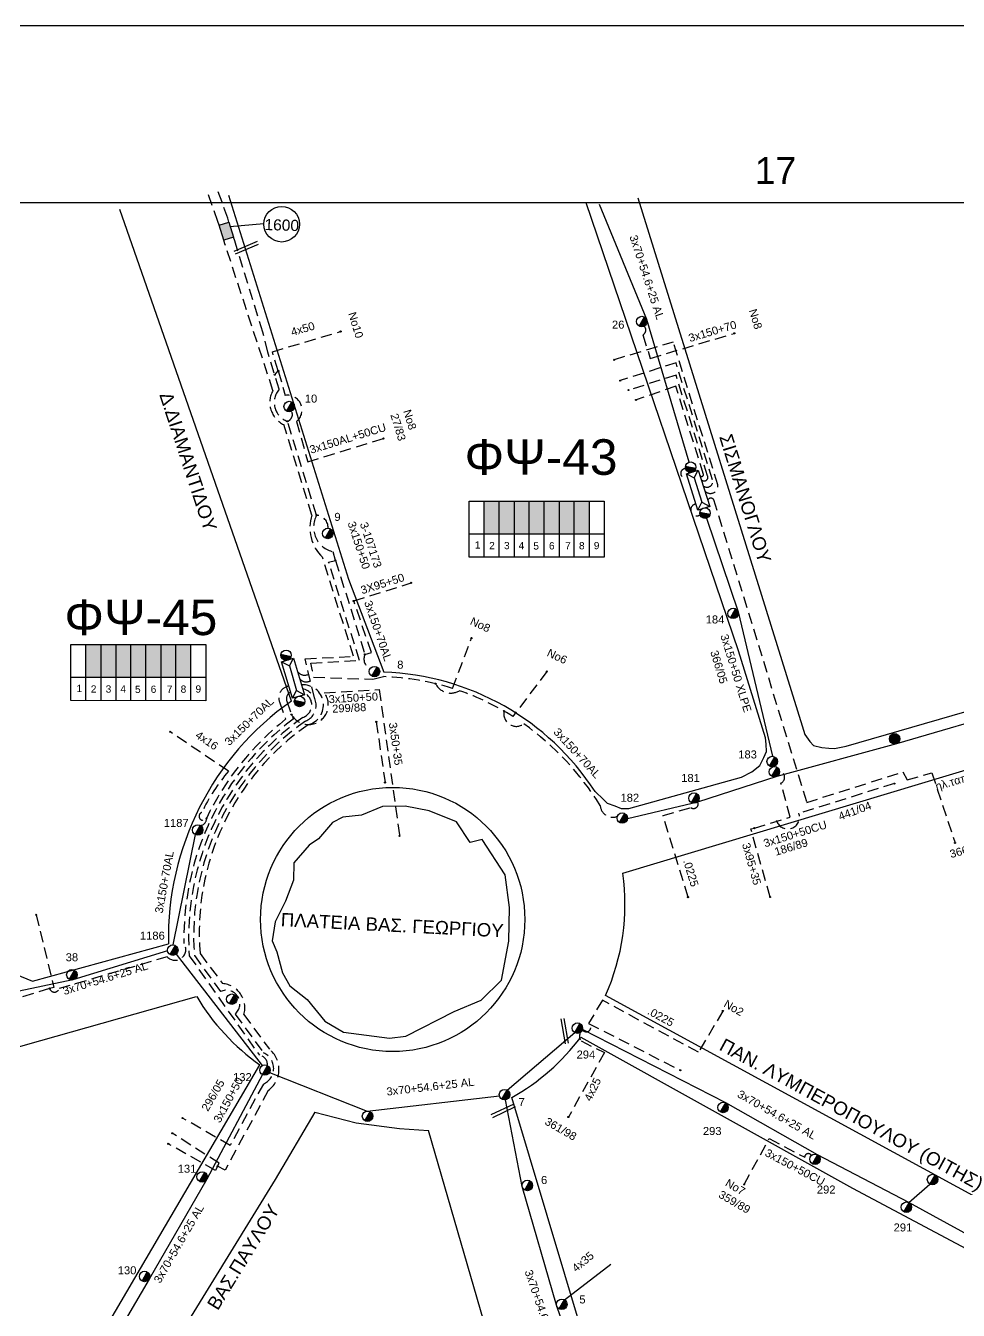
# Model space of a CAD drawing. Header units: millimetres. Extents: x 1421 to 11257, y 848 to 1896.
# Drawn here: x 10307.8 to 10517.5, y 1606.5 to 1895.5 of the extents above; entities that cross this region are included whole.
import ezdxf
from ezdxf.enums import TextEntityAlignment as Align

# ---------------------------------------------------------------- set-up
doc = ezdxf.new("R2010")
doc.units = ezdxf.units.MM
doc.linetypes.add('DASHED', pattern=[19.05, 12.7, -6.35])
for name, color, linetype, lineweight in [('.0225', 7, 'DASHED', 30), ('3x150+50', 7, 'Continuous', 30), ('3x150+50 XLPE', 7, 'SYN_LINE', 30), ('3x150+70', 7, 'Continuous', 30), ('3x150+70AL', 7, 'DASHED', 30), ('3x70+54.6+25 AL', 7, 'SYN_LINE', 30), ('3X95+50', 7, 'Continuous', 30), ('4x25', 7, 'Continuous', 30), ('4x50', 7, 'Continuous', 30), ('Άγνωστα', 7, 'Continuous', 30), ('Καλωδια Χ.Τ 3x95+35', 7, 'DASHED', 30), ('Καλωδια Χ.Τ. 3x50+35', 7, 'Continuous', 30), ('Καλώδια ΧΤ   3x150+50CU', 7, 'DASHED', 30), ('Καλώδια ΧΤ   3x150AL+50CU', 7, 'DASHED', 30)]:
    doc.layers.add(name, color=color, linetype=linetype, lineweight=lineweight)
for name, color, linetype in [('Link Box 4 Διευθύνσεων', 7, 'Continuous'), ('Pillar OTE', 7, 'Continuous'), ('TEXT ΚΑΛΩΔΙΩΝ', 7, 'Continuous'), ('Επιγραφές - Σχήματα', 7, 'Continuous'), ('ΝΕΚΡΟ', 7, 'DASHED'), ('Στύλος Ξύλινος', 7, 'Continuous'), ('Στύλος Ξύλινος @ 1', 7, 'Continuous'), ('Στύλος ΦΜ', 7, 'Continuous'), ('Στύλος ΦΜ @ 1', 7, 'Continuous'), ('Συνδέσεις', 7, 'Continuous'), ('Τομή', 7, 'Continuous'), ('Υποσταθμός εναέριος 2 στύλων', 7, 'Continuous'), ('Υποσταθμός πόλεως', 7, 'Continuous'), ('Υπόβαθρο ΔΕΗ', 7, 'Continuous')]:
    doc.layers.add(name, color=color, linetype=linetype)
doc.styles.add('arial', font='ARIAL.TTF', dxfattribs={"height": 3})
doc.styles.get("Standard").update_dxf_attribs({"font": 'ARIAL.TTF', "height": 1.8})
doc.linetypes.add('SYN_LINE', pattern='A,0.5,-0.0001,["/\\/\\/\\/",Standard,S=0.1,R=0,X=0,Y=-0.05],-0.25', length=0.7501)

# ---------------------------------------------------------------- blocks, each defined once
blk = doc.blocks.new('ΥΠΑΡΧΩΝ ΤΣΙΜΕΝΤΕΝΙΟΣ ΣΤΥΛΟΣ')
at = {"layer": 'Στύλος ΦΜ'}
blk.add_hatch(color=7, dxfattribs=at).paths.add_polyline_path([(-1.29, -2.28, 0.574793), (2.62, 0, 0.268822), (1.3, 2.27)])
at = {"layer": 'Στύλος ΦΜ', "color": 7}
blk.add_line((-1.29, -2.28), (1.3, 2.27), dxfattribs=at)
blk.add_circle((0, 0), 2.62, dxfattribs=at)
at = {"layer": 'Στύλος ΦΜ', "flags": 4}
for tag, p in [('ΤΥΠΟΣ', (-4.91, 3.03)), ('ΑΡΙΘΜΟΣ', (-4.68, 8.05))]:
    blk.add_attdef(tag, p, '', height=4, dxfattribs=at)
blk = doc.blocks.new('ΥΠΑΡΧΩΝ ΞΥΛΙΝΟΣ ΣΤΥΛΟΣ')
at = {"layer": 'Στύλος Ξύλινος'}
h = blk.add_hatch(color=7, dxfattribs=at)
h.paths.add_polyline_path([(-2.62, 0, 0.270008), (-1.29, -2.28), (1.3, 2.27, 0.576266)])
h.paths.add_polyline_path([(-1.29, -2.28, 0.574793), (2.62, 0, 0.268822), (1.3, 2.27)])
at = {"layer": 'Στύλος Ξύλινος', "color": 7}
blk.add_line((-1.29, -2.28), (1.3, 2.27), dxfattribs=at)
blk.add_circle((0, 0), 2.62, dxfattribs=at)
at = {"layer": 'Στύλος Ξύλινος', "color": 1, "flags": 4}
for tag, p in [('ΑΡΙΘΜΟΣ', (-4.91, 8.6)), ('ΤΥΠΟΣ', (-4.85, 3.39))]:
    blk.add_attdef(tag, p, '', height=4, dxfattribs=at)
blk = doc.blocks.new('ΥΠΟΣΤΑΘΜΟΣ ΕΝΑΕΡΙΟΣ ΕΠΙ 2 ΣΤΥΛΩΝ')
at = {"layer": 'Υποσταθμός εναέριος 2 στύλων', "linetype": 'Continuous'}
for points in [[(-11.97, -2.11, 0.574793), (-8.45, -0.07, 0.268822), (-9.64, 1.98)], [(9.68, -2.15, 0.574793), (13.19, -0.1, 0.268822), (12.01, 1.95)]]:
    blk.add_hatch(color=256, dxfattribs=at).paths.add_polyline_path(points)
for p, q in [((-11.97, -2.11), (-9.64, 1.98)), ((9.68, -2.15), (12.01, 1.95))]:
    blk.add_line(p, q, dxfattribs=at)
for centre in [(-10.81, -0.07), (10.84, -0.1)]:
    blk.add_circle(centre, 2.36, dxfattribs=at)
at = {"layer": 'Υποσταθμός πόλεως', "linetype": 'Continuous', "ltscale": 40}
blk.add_lwpolyline([(-8.57, 2.82), (8.57, 2.82), (8.57, -2.82), (-8.57, -2.82)], close=True, dxfattribs=at)
for points in [[(-5.75, 0), (-8.57, 2.82)], [(-8.57, -2.82), (-5.75, 0)], [(-5.75, 0), (5.75, 0)], [(5.75, 0), (8.57, 2.82)], [(8.57, -2.82), (5.75, 0)]]:
    blk.add_lwpolyline(points, dxfattribs=at)
at = {"layer": 'Υποσταθμός εναέριος 2 στύλων', "ltscale": 40, "flags": 1}
for tag, p in [('ΜΕΤΑΣΧΗΜΑΤΙΣΜΟΣ', (14.09, 2.51)), ('ΙΣΧΥΣ', (14.07, -0.28)), ('ΑΡΙΘΜΟΣ', (14.19, -3))]:
    blk.add_attdef(tag, p, '', height=1.8, dxfattribs=at)
blk = doc.blocks.new('_ΣΥΝΔΕΣΗ')
at = {"layer": 'Συνδέσεις', "linetype": 'SYN_LINE', "ltscale": 40}
blk.add_hatch(color=256, dxfattribs=at).paths.add_polyline_path([(0.5, 0, 1), (-0.5, 0, 1)])
at = {"layer": 'Συνδέσεις'}
blk.add_circle((0, 0), 0.5, dxfattribs=at)
blk = doc.blocks.new('LINK BOX 4 ΑΝΑΧΩΡΗΣΕΩΝ')
at = {"layer": 'Link Box 4 Διευθύνσεων', "ltscale": 40}
blk.add_hatch(color=256, dxfattribs=at).paths.add_polyline_path([(-3.54, 0), (-3.54, -4.67), (3.54, -4.67), (3.54, 0)])
for p, q in [((-3.54, 0), (-5.33, 0)), ((5.33, 0), (3.54, 0)), ((-3.54, -4.67), (-5.33, -4.67)), ((5.33, -4.67), (3.54, -4.67))]:
    blk.add_line(p, q, dxfattribs=at)
blk.add_lwpolyline([(-3.54, -4.67), (-3.54, 0), (3.54, 0), (3.54, -4.67)], close=True, dxfattribs=at)
blk = doc.blocks.new('ΤΟΜΗ')
at = {"layer": 'Τομή', "ltscale": 40}
for p, q in [((11.3, -0.6), (-11.4, -0.6)), ((11.3, -3.4), (-11.4, -3.4))]:
    blk.add_line(p, q, dxfattribs=at)
blk = doc.blocks.new('A$C01BB34F8')
at = {"layer": 'Άγνωστα', "color": 7}
note = blk.add_mtext_dynamic_manual_height_columns('ηλ.ταπα\\P', width=1.8, gutter_width=12.5, heights=[0.0453, 0], dxfattribs=dict(at, insert=(0.37, 2.43), char_height=1.8, attachment_point=1, rotation=2.4309))
for column, words in zip(note.columns.linked_columns, ['\\P']):
    column.text = words

msp = doc.modelspace()

# ---------------------------------------------------------------- hatches: boundary and pattern name
at = {"layer": 'Καλώδια ΧΤ   3x150AL+50CU', "linetype": 'DASHED', "lineweight": -3, "ltscale": 0.2}
h = msp.add_hatch(color=5, dxfattribs=at)
h.dxf.hatch_style = 1
h.paths.add_polyline_path([(10414.32, 1788.6), (10410.88, 1788.6), (10410.88, 1781.24), (10414.32, 1781.24)])
h = msp.add_hatch(color=27, dxfattribs=at)
h.dxf.hatch_style = 1
h.paths.add_polyline_path([(10414.32, 1781.24), (10417.76, 1781.23), (10417.76, 1788.6), (10414.32, 1788.6)])
h = msp.add_hatch(color=1, dxfattribs=at)
h.dxf.hatch_style = 1
h.paths.add_polyline_path([(10421.06, 1788.6), (10417.76, 1788.6), (10417.76, 1781.23), (10421.06, 1781.23)])
h = msp.add_hatch(color=62, dxfattribs=at)
h.dxf.hatch_style = 1
h.paths.add_polyline_path([(10424.44, 1788.6), (10421.06, 1788.6), (10421.06, 1781.23), (10424.44, 1781.23)])
h = msp.add_hatch(color=2, dxfattribs=at)
h.dxf.hatch_style = 1
h.paths.add_polyline_path([(10424.44, 1781.23), (10427.84, 1781.22), (10427.84, 1788.6), (10424.44, 1788.6)])
h = msp.add_hatch(color=151, dxfattribs=at)
h.dxf.hatch_style = 1
h.paths.add_polyline_path([(10427.78, 1781.23), (10431.18, 1781.22), (10431.18, 1788.6), (10427.78, 1788.6)])
h = msp.add_hatch(color=133, dxfattribs=at)
h.dxf.hatch_style = 1
h.paths.add_polyline_path([(10431.18, 1781.23), (10434.57, 1781.22), (10434.57, 1788.6), (10431.18, 1788.6)])
h = msp.add_hatch(color=5, dxfattribs=at)
h.dxf.hatch_style = 1
h.paths.add_polyline_path([(10324.74, 1756.33), (10321.3, 1756.33), (10321.3, 1748.97), (10324.74, 1748.97)])
h = msp.add_hatch(color=206, dxfattribs=at)
h.dxf.hatch_style = 1
h.paths.add_polyline_path([(10324.74, 1748.97), (10328.18, 1748.97), (10328.18, 1756.33), (10324.74, 1756.33)])
h = msp.add_hatch(color=6, dxfattribs=at)
h.dxf.hatch_style = 1
h.paths.add_polyline_path([(10331.48, 1756.33), (10328.18, 1756.33), (10328.18, 1748.97), (10331.48, 1748.96)])
h = msp.add_hatch(color=1, dxfattribs=at)
h.dxf.hatch_style = 1
h.paths.add_polyline_path([(10334.86, 1756.33), (10331.48, 1756.33), (10331.48, 1748.96), (10334.86, 1748.96)])
h = msp.add_hatch(color=151, dxfattribs=at)
h.dxf.hatch_style = 1
h.paths.add_polyline_path([(10334.86, 1748.96), (10338.26, 1748.96), (10338.26, 1756.33), (10334.86, 1756.33)])
h = msp.add_hatch(color=2, dxfattribs=at)
h.dxf.hatch_style = 1
h.paths.add_polyline_path([(10338.2, 1748.96), (10341.59, 1748.96), (10341.6, 1756.33), (10338.2, 1756.33)])
h = msp.add_hatch(color=62, dxfattribs=at)
h.dxf.hatch_style = 1
h.paths.add_polyline_path([(10341.59, 1748.96), (10344.99, 1748.96), (10344.99, 1756.33), (10341.6, 1756.33)])

# ---------------------------------------------------------------- linework, layer by layer
at = {"layer": '.0225', "color": 1, "linetype": 'DASHED', "lineweight": -3, "ltscale": 0.2}
msp.add_lwpolyline([(10456.76, 1699.48), (10451.14, 1717.83), (10457.38, 1719.62, 0.773444), (10458.96, 1720.95, -10.218329)], format="xyb", dxfattribs=at)
at = {"layer": '.0225', "color": 27, "linetype": 'DASHED', "lineweight": -3, "ltscale": 0.2}
msp.add_lwpolyline([(10464.58, 1673.85), (10459.11, 1664.57), (10437.5, 1676.28), (10434.4, 1671.08, -1.27132), (10433, 1669.66, -1.750396)], format="xyb", dxfattribs=at)
msp.add_lwpolyline([(10434.4, 1671.08), (10455.04, 1660.52)], dxfattribs=at)
at = {"lineweight": -3, "ltscale": 15}
msp.add_lwpolyline([(10993.76, 1895.53), (8825.35, 1895.54), (8825.27, 848.33), (10993.76, 848.32)], close=True, dxfattribs=at)
at = {"layer": '3x150+50', "color": 2, "linetype": 'DASHED', "lineweight": -3, "ltscale": 0.2}
for points in [[(10351.01, 1851.52), (10348.88, 1857.54)], [(10353.24, 1852.21), (10351.11, 1858.23)]]:
    msp.add_lwpolyline(points, dxfattribs=at)
at = {"layer": '3x150+50', "color": 151, "linetype": 'DASHED', "lineweight": -3, "ltscale": 0.2}
for points in [[(10377.5, 1775.23), (10376.96, 1777.17, -0.498248), (10373.24, 1785.41), (10366.65, 1806.53, -0.523608), (10364.82, 1813.75), (10362.28, 1822.08), (10361.13, 1826.58), (10354.83, 1847.13)], [(10366.65, 1806.53, 0.462949), (10367.61, 1808.81, -1.627548)], [(10373.24, 1785.41, -0.399991), (10375.82, 1782.48, -1.985514)], [(10368.96, 1750.19, 0.517182), (10372.33, 1750.4), (10371.92, 1752.15), (10382.86, 1752.73), (10375.94, 1774.87), (10377.5, 1775.23)], [(10377.5, 1775.23), (10384.09, 1754.09, 0.384038), (10385.21, 1750.79, 70.825999)]]:
    msp.add_lwpolyline(points, format="xyb", dxfattribs=at)
at = {"layer": '3x150+50', "color": 2, "linetype": 'DASHED', "lineweight": -3, "ltscale": 0.2}
for points in [[(10372.74, 1744.31), (10370.67, 1753.08), (10381.52, 1753.66), (10374.55, 1775.97, -0.293892), (10372.19, 1785.43), (10365.83, 1805.79, -0.432192), (10363.41, 1813.49), (10352.6, 1846.43)], [(10370.09, 1746.33, -0.748126), (10370.72, 1739.08, 0.265037), (10345.74, 1686.38), (10351.63, 1678.22, -0.880229), (10354.91, 1673.18), (10361.3, 1664.45, -0.653916), (10361.25, 1657.42), (10353.79, 1643.61), (10343.09, 1649.76)]]:
    msp.add_lwpolyline(points, format="xyb", dxfattribs=at)
at = {"layer": '3x150+50', "color": 62, "linetype": 'DASHED', "lineweight": -3, "ltscale": 0.2}
msp.add_lwpolyline([(10369.83, 1747.22, -0.925802), (10371.3, 1738.26, 0.269401), (10347.05, 1686.76), (10352.07, 1680.03, -0.474375), (10356.87, 1673.06), (10362.6, 1665.28, -0.495045), (10362.33, 1655.96), (10352.67, 1638.08), (10350.96, 1638.91)], format="xyb", dxfattribs=at)
at = {"layer": '3x150+50', "color": 206, "linetype": 'DASHED', "lineweight": -3, "ltscale": 0.2}
msp.add_lwpolyline([(10367.59, 1740.53, 1.069746), (10374.94, 1745.45), (10387.29, 1746.18)], format="xyb", dxfattribs=at)
at = {"layer": '3x150+50', "color": 62, "linetype": 'DASHED', "lineweight": -3, "ltscale": 0.2}
for points in [[(10350.96, 1638.91), (10351.33, 1639.6), (10340.78, 1646.35)], [(10350.96, 1638.91), (10350.48, 1637.98), (10339.86, 1643.98)]]:
    msp.add_lwpolyline(points, dxfattribs=at)
at = {"layer": '3x150+50', "color": 27, "linetype": 'DASHED', "lineweight": -3, "ltscale": 0.2}
msp.add_lwpolyline([(10469.39, 1634.84), (10475.04, 1645.17), (10483, 1640.94, -0.778033), (10484.52, 1641.35, -0.555555)], format="xyb", dxfattribs=at)
at = {"layer": '3x150+50 XLPE', "color": 151, "linetype": 'DASHED', "lineweight": -3, "ltscale": 0.2}
msp.add_lwpolyline([(10461.2, 1788.8, -0.552139), (10462.51, 1788.95), (10483.47, 1720.78), (10505.08, 1727.63), (10506.06, 1725.88), (10511.63, 1727.42), (10516.82, 1711.67)], format="xyb", dxfattribs=at)
at = {"layer": '3x150+50 XLPE', "color": 5, "linetype": 'DASHED', "lineweight": -3, "ltscale": 0.2}
msp.add_arc((10458.71, 1786.6), 1.34, 98.0538, 304.5795, dxfattribs=at)
at = {"layer": '3x150+70', "color": 206, "linetype": 'DASHED', "lineweight": -3, "ltscale": 0.2}
msp.add_lwpolyline([(10446.92, 1827.94, -0.48039), (10446.63, 1825.95), (10448.27, 1820.69), (10467.19, 1826.32)], format="xyb", dxfattribs=at)
at = {"layer": '3x150+70AL', "color": 62, "linetype": 'DASHED', "lineweight": -3, "ltscale": 0.2}
msp.add_lwpolyline([(10460.55, 1790.88, 0.753125), (10463.47, 1792.24), (10453.44, 1824.36), (10440.14, 1820.37)], format="xyb", dxfattribs=at)
at = {"layer": '3x150+70AL', "color": 2, "linetype": 'DASHED', "lineweight": -3, "ltscale": 0.2}
msp.add_lwpolyline([(10460.19, 1792.01, 0.726507), (10462.29, 1793.33), (10454.06, 1819.7), (10441.52, 1815.68)], format="xyb", dxfattribs=at)
at = {"layer": '3x150+70AL', "color": 1, "linetype": 'DASHED', "lineweight": -3, "ltscale": 0.2}
for points in [[(10459.76, 1793.4, 0.860048), (10461.16, 1794.26), (10454.08, 1816.92), (10443.4, 1813.54)], [(10369.42, 1748.63, 0.556179), (10372.56, 1748.95), (10385.84, 1748.49), (10388.32, 1749.09, -0.068046), (10403.82, 1746.43), (10408.07, 1757.76)], [(10425.03, 1750.25), (10417.38, 1740.13, 0.05764), (10405.36, 1745.92, -0.435418), (10399.99, 1747.49)], [(10440.86, 1717.64, -0.507404), (10437.02, 1720.09, 0.097176), (10419.85, 1738.48, -0.703207), (10415.4, 1741.33)]]:
    msp.add_lwpolyline(points, format="xyb", dxfattribs=at)
at = {"layer": '3x150+70AL', "color": 133, "linetype": 'DASHED', "lineweight": -3, "ltscale": 0.2}
msp.add_lwpolyline([(10459.44, 1794.4, 0.897825), (10460.24, 1794.6), (10454.04, 1814.41), (10445.07, 1811.34)], format="xyb", dxfattribs=at)
at = {"layer": '3x150+70AL', "color": 151, "linetype": 'DASHED', "lineweight": -3, "ltscale": 0.2}
msp.add_lwpolyline([(10384.09, 1754.09), (10385.56, 1754.55), (10381.57, 1766.11)], dxfattribs=at)
at = {"layer": '3x150+70AL', "color": 5, "linetype": 'DASHED', "lineweight": -3, "ltscale": 0.2}
for points in [[(10366.98, 1746.93, 0.47426), (10364.86, 1743.41), (10366.26, 1739.49, 0.115304), (10348.45, 1717.17, -0.400818), (10347.08, 1715.6)], [(10348.45, 1717.17, -1.441514), (10347.43, 1718.51, -0.073437), (10353.45, 1727.79), (10340.3, 1736.67)]]:
    msp.add_lwpolyline(points, format="xyb", dxfattribs=at)
at = {"layer": '3x150+70AL', "color": 206, "linetype": 'DASHED', "lineweight": -3, "ltscale": 0.2}
msp.add_lwpolyline([(10367.37, 1745.6, 0.375501), (10366.54, 1743.54), (10367.94, 1739.52, 0.240551), (10343.39, 1689.02, -0.938834), (10339.64, 1686.06), (10315.32, 1678.89, -0.765731), (10313.19, 1678.93)], format="xyb", dxfattribs=at)
at = {"layer": '3x150+70AL', "color": 6, "linetype": 'DASHED', "lineweight": -3, "ltscale": 0.2}
msp.add_lwpolyline([(10370.35, 1745.44, -0.681889), (10370.15, 1739.9, 0.262361), (10344.57, 1686.29), (10360.35, 1663.91, -0.38496), (10362.19, 1661.59)], format="xyb", dxfattribs=at)
at = {"layer": '3x150+70AL', "color": 206, "linetype": 'DASHED', "lineweight": -3, "ltscale": 0.2}
msp.add_lwpolyline([(10310.15, 1695.51), (10314.14, 1679.14), (10313.19, 1678.93), (10266.36, 1664.57), (10228.88, 1654.64)], dxfattribs=at)
at = {"layer": '3x150+70AL', "color": 27, "linetype": 'DASHED', "lineweight": -3, "ltscale": 0.2}
msp.add_arc((10456.13, 1794.85), 1.01, 83.2832, 299.5811, dxfattribs=at)
at = {"layer": '3x70+54.6+25 AL', "color": 5, "linetype": 'SYN_LINE', "lineweight": -3, "ltscale": 15}
for points in [[(10339.72, 1687.42), (10318.44, 1680.85), (10298.06, 1676.6), (10290.67, 1704.53), (10282.44, 1732.54), (10274.14, 1759.35), (10265.08, 1790.08), (10255.36, 1823.1), (10245.75, 1854.57), (10244.73, 1857.08)], [(10460.93, 1784.75), (10468.02, 1763.64), (10475.75, 1731.16)], [(10345.91, 1713.55), (10340.87, 1688.73)], [(10341.63, 1686.64), (10360.96, 1661.56)]]:
    msp.add_lwpolyline(points, dxfattribs=at)
at = {"layer": '3x70+54.6+25 AL', "color": 27, "linetype": 'SYN_LINE', "lineweight": -3, "ltscale": 15}
for points in [[(10456.99, 1797.32), (10447.47, 1829.42), (10436.89, 1855.3)], [(10554.07, 1598.02), (10541.65, 1611.69), (10526.83, 1619.59), (10506.46, 1630.74), (10485.91, 1641.52), (10465.24, 1653.18), (10433, 1669.66)]]:
    msp.add_lwpolyline(points, dxfattribs=at)
at = {"layer": '3x70+54.6+25 AL', "color": 1, "linetype": 'SYN_LINE', "lineweight": -3, "ltscale": 15}
msp.add_lwpolyline([(10443.15, 1717.19), (10458.96, 1720.95), (10476.78, 1726.67), (10503.73, 1734.06), (10530.94, 1742.02), (10550.69, 1747.46), (10575.3, 1756.5)], dxfattribs=at)
at = {"layer": '3x70+54.6+25 AL', "color": 6, "linetype": 'SYN_LINE', "lineweight": -3, "ltscale": 15}
for points in [[(10416.08, 1656.06), (10431.29, 1668.99)], [(10361.03, 1659.55), (10348.54, 1635.99), (10335.56, 1613.52), (10319.68, 1586.39), (10305.02, 1561.77), (10287.93, 1538.44)], [(10362.65, 1660.02), (10384.63, 1651.35), (10414.35, 1654.75)]]:
    msp.add_lwpolyline(points, dxfattribs=at)
at = {"layer": '3x70+54.6+25 AL', "color": 133, "linetype": 'SYN_LINE', "lineweight": -3, "ltscale": 15}
for points in [[(10456.25, 1517.59), (10446.1, 1545.35), (10436.9, 1579.28), (10427.21, 1607.67), (10419.48, 1634.39), (10415.68, 1653.88)], [(10428.95, 1608.89), (10439.43, 1616.9)]]:
    msp.add_lwpolyline(points, dxfattribs=at)
at = {"layer": '3x70+54.6+25 AL', "color": 27, "linetype": 'SYN_LINE', "lineweight": -3, "ltscale": 7}
msp.add_lwpolyline([(10506.46, 1630.74), (10511.18, 1634.91)], dxfattribs=at)
at = {"layer": '3X95+50', "color": 151, "linetype": 'DASHED', "lineweight": -3, "ltscale": 0.2}
msp.add_lwpolyline([(10381.57, 1766.11), (10394.48, 1770.18)], dxfattribs=at)
at = {"layer": '4x25', "color": 27, "linetype": 'DASHED', "lineweight": -3, "ltscale": 0.2}
msp.add_lwpolyline([(10433, 1669.66, 0.382153), (10432.72, 1667.11), (10437.98, 1664.5), (10429.85, 1650)], format="xyb", dxfattribs=at)
at = {"layer": '4x50', "color": 151, "linetype": 'DASHED', "lineweight": -3, "ltscale": 0.2}
msp.add_lwpolyline([(10363.82, 1817.02), (10364.61, 1817.85), (10363.28, 1822.19), (10378.64, 1826.73)], dxfattribs=at)
at = {"layer": 'Pillar OTE', "lineweight": -3, "ltscale": 40}
for points in [[(10407.55, 1775.96), (10407.55, 1788.6), (10437.89, 1788.6), (10437.89, 1775.93), (10407.55, 1775.96)], [(10410.88, 1775.96), (10410.88, 1788.6)], [(10414.32, 1775.95), (10414.32, 1788.6)], [(10417.76, 1775.95), (10417.76, 1788.6)], [(10421.06, 1775.95), (10421.06, 1788.6)], [(10424.44, 1775.94), (10424.44, 1788.6)], [(10427.84, 1775.94), (10427.84, 1788.6)], [(10431.18, 1775.94), (10431.18, 1788.6)], [(10434.57, 1775.93), (10434.57, 1788.6)], [(10407.55, 1781.24), (10437.89, 1781.21)], [(10317.97, 1743.69), (10317.97, 1756.33), (10348.3, 1756.33), (10348.3, 1743.66), (10317.97, 1743.69)], [(10321.3, 1743.69), (10321.3, 1756.33)], [(10324.74, 1743.69), (10324.74, 1756.33)], [(10328.18, 1743.68), (10328.18, 1756.33)], [(10331.47, 1743.68), (10331.48, 1756.33)], [(10334.86, 1743.68), (10334.86, 1756.33)], [(10338.26, 1743.67), (10338.26, 1756.33)], [(10341.59, 1743.67), (10341.6, 1756.33)], [(10344.98, 1743.67), (10344.98, 1756.33)], [(10317.97, 1748.98), (10348.3, 1748.95)]]:
    msp.add_lwpolyline(points, dxfattribs=at)
at = {"layer": 'Καλωδια Χ.Τ 3x95+35', "color": 5, "linetype": 'DASHED', "lineweight": -3, "ltscale": 0.2}
msp.add_lwpolyline([(10475.22, 1699.49), (10470.9, 1714.85), (10471.69, 1714.99)], dxfattribs=at)
at = {"layer": 'Καλωδια Χ.Τ. 3x50+35', "color": 206, "linetype": 'DASHED', "lineweight": -3, "ltscale": 0.2}
msp.add_lwpolyline([(10387.29, 1746.18), (10391.88, 1713.24)], dxfattribs=at)
at = {"layer": 'Καλώδια ΧΤ   3x150+50CU', "color": 5, "linetype": 'DASHED', "lineweight": -3, "ltscale": 0.2}
for points in [[(10471.69, 1714.99), (10479.74, 1717.49), (10477.64, 1725.1, 0.698935), (10477.34, 1727.93, -0.762135)], [(10503.18, 1725.02), (10481.69, 1718.34, -0.995117), (10476.72, 1716.55, -0.015191)]]:
    msp.add_lwpolyline(points, format="xyb", dxfattribs=at)
at = {"layer": 'Καλώδια ΧΤ   3x150AL+50CU', "color": 151, "linetype": 'DASHED', "lineweight": -3, "ltscale": 0.2}
msp.add_lwpolyline([(10364.61, 1817.85), (10366.19, 1812.37, -0.759657), (10368.74, 1806.52), (10371.24, 1797.45), (10388.28, 1802.66)], format="xyb", dxfattribs=at)
at = {"layer": 'ΝΕΚΡΟ', "linetype": 'DASHED', "lineweight": -3, "ltscale": 0.2}
msp.add_lwpolyline([(10386.65, 1738.91), (10388.62, 1725.26)], dxfattribs=at)
at = {"layer": 'Υπόβαθρο ΔΕΗ', "lineweight": -3, "ltscale": 15}
msp.add_lwpolyline([(10855.44, 1855.69), (8838.35, 1855.69), (8838.27, 861.33), (10836.6, 861.33)], close=True, dxfattribs=at)
at = {"layer": 'Υπόβαθρο ΔΕΗ', "lineweight": -3, "ltscale": 0.1}
for points in [[(10252.87, 1857.49), (10304.26, 1682.68), (10309.31, 1680.56), (10339.9, 1688.96)], [(10353.42, 1857.39), (10380.39, 1771), (10388.36, 1750.09)], [(10435.87, 1723.24), (10437.74, 1721.45), (10438.61, 1720.61), (10440.28, 1720.04), (10441.72, 1719.4), (10443.47, 1719.4), (10468.78, 1726.47), (10471.11, 1727.66), (10472.93, 1729.1), (10473.84, 1730.88), (10474.42, 1732.27), (10474.32, 1733.9), (10474.18, 1735.34), (10468.14, 1754.92), (10433.83, 1855.69)], [(10445.44, 1856.83), (10482.4, 1738.02), (10483.06, 1736.06), (10484.14, 1734.51), (10484.98, 1733.58), (10486.83, 1733.15), (10488.46, 1732.99), (10489.67, 1732.88), (10492.3, 1733.41), (10554.8, 1751.54), (10558.59, 1759.69), (10528.73, 1855.69)], [(10367.56, 1743.58), (10328.94, 1854.2)], [(10442.07, 1704.84), (10561.14, 1740.72), (10564.69, 1736.31), (10567.13, 1705.23), (10567.25, 1687.11), (10566.53, 1669.39), (10564.56, 1656.94), (10562.79, 1648.46), (10557.37, 1630.86), (10551.41, 1619.99), (10546.04, 1618.65), (10438.18, 1677.33)], [(10308.08, 1572.27), (10301.96, 1561.84), (10298.72, 1556.63), (10297.17, 1553.71), (10295.09, 1553.08), (10293.77, 1552.71), (10291.59, 1552.95), (10290.39, 1553.35), (10288.39, 1554.4), (10286.02, 1556.09), (10278.97, 1561.65), (10247.27, 1599.94), (10235.3, 1621.33), (10229.76, 1631.06), (10228.33, 1636.99), (10228.61, 1639.76), (10228.92, 1641.37), (10230.22, 1642.92), (10231.36, 1644.18), (10232.84, 1645.04), (10234.04, 1645.66), (10253.87, 1650.81), (10307.76, 1666.21), (10346.25, 1677.09)], [(10308.08, 1572.27), (10360.45, 1661.74)], [(10372.84, 1651.12), (10363.94, 1635.98), (10344.41, 1604.2), (10323.81, 1570.51), (10309.83, 1546.83), (10310.21, 1539.51), (10319.12, 1535.05), (10331.64, 1530.58), (10336.86, 1528.72), (10345.49, 1526.91), (10356.49, 1524.88), (10368.49, 1523.56), (10383.78, 1522.74), (10399.78, 1522.13), (10410.57, 1522.05), (10429.46, 1522.86), (10431.99, 1531.12), (10398.36, 1646.96)], [(10372.84, 1651.12), (10382.16, 1648.72), (10391.91, 1647.4), (10398.36, 1646.96)]]:
    msp.add_lwpolyline(points, dxfattribs=at)
at = {"layer": 'Υπόβαθρο ΔΕΗ', "lineweight": -3}
msp.add_lwpolyline([(10353.72, 1850.37), (10361.38, 1851.01)], dxfattribs=at)
at = {"layer": 'Υπόβαθρο ΔΕΗ', "lineweight": -3, "ltscale": 0.1}
msp.add_lwpolyline([(10376.81, 1716.25), (10373.62, 1712.56), (10371.59, 1711.18), (10368.11, 1707.19), (10368.03, 1703.28), (10366.22, 1698.57), (10363.9, 1693.91), (10363.24, 1689.63), (10364.26, 1687.17), (10365.57, 1682.46), (10367.23, 1679.49), (10371.08, 1676.45), (10375.07, 1671.59), (10379.27, 1669.13), (10389.65, 1667.73), (10393.28, 1668.17), (10404.15, 1673.74), (10410.25, 1676.28), (10414.81, 1680.77), (10416.49, 1689.57), (10416.63, 1697.18), (10415.62, 1704.49), (10410.47, 1712.43), (10407.77, 1711.75), (10404.7, 1716.4), (10398.51, 1718.88), (10393.14, 1719.97), (10388.06, 1719.89), (10383.35, 1717.94), (10379.14, 1717.43)], close=True, dxfattribs=at)
msp.add_lwpolyline([(10432.64, 1667.96), (10493.79, 1633.97), (10540.24, 1609.22), (10540.99, 1602.25), (10532.85, 1591.29), (10521.76, 1578.91), (10504.28, 1559.05), (10491.31, 1548.8), (10482.58, 1544.55), (10470.19, 1538.9), (10461.91, 1536.15), (10453.09, 1534.15), (10417.14, 1654.42, 0.104764)], format="xyb", close=True, dxfattribs=at)
at = {"layer": 'Υπόβαθρο ΔΕΗ', "lineweight": -3}
msp.add_circle((10365.38, 1850.87), 4, dxfattribs=at)
at = {"layer": 'Υπόβαθρο ΔΕΗ', "lineweight": -3, "ltscale": 0.1}
msp.add_circle((10390.34, 1694.45), 29.72, dxfattribs=at)
for centre, radius, start, end in [((10386.35, 1691.07), 59.05, 33.0102, 88.0513), ((10405.11, 1690.24), 65.23, 125.1512, 181.1298), ((10392.92, 1697.76), 49.66, 335.7028, 8.1952), ((10389.89, 1703.21), 50.85, 210.8998, 234.6291)]:
    msp.add_arc(centre, radius, start, end, dxfattribs=at)

# ---------------------------------------------------------------- block references
at = {"layer": 'Link Box 4 Διευθύνσεων', "lineweight": -3, "xscale": 0.4999999999999998, "yscale": 0.4999999999999998, "zscale": 0.4999999999999998, "rotation": 287.3335750001874}
msp.add_blockref('LINK BOX 4 ΑΝΑΧΩΡΗΣΕΩΝ', (10354.04, 1849.67), dxfattribs=at)
at = {"layer": 'Στύλος Ξύλινος @ 1', "lineweight": -3, "ltscale": 40, "xscale": 0.4499999999998181, "yscale": 0.4499999999998181, "zscale": 0.4499999999998181}
msp.add_blockref('ΥΠΑΡΧΩΝ ΞΥΛΙΝΟΣ ΣΤΥΛΟΣ', (10503.22, 1735.12), dxfattribs=at)
at = {"layer": 'Στύλος ΦΜ @ 1', "color": 1, "lineweight": -3, "ltscale": 40}
ref = msp.add_blockref('ΥΠΑΡΧΩΝ ΤΣΙΜΕΝΤΕΝΙΟΣ ΣΤΥΛΟΣ', (10446.37, 1828.98), dxfattribs=dict(at, xscale=0.4499999999998181, yscale=0.4499999999998181, zscale=0.4499999999998181))
ref.add_attrib('ΑΡΙΘΜΟΣ', '26', (10439.66, 1827.38), dxfattribs={"layer": 'Στύλος ΦΜ', "height": 1.8, "flags": 4})
ref = msp.add_blockref('ΥΠΑΡΧΩΝ ΤΣΙΜΕΝΤΕΝΙΟΣ ΣΤΥΛΟΣ', (10367.07, 1809.86), dxfattribs=dict(at, xscale=0.4499999999998181, yscale=0.4499999999998181, zscale=0.4499999999998181))
ref.add_attrib('ΑΡΙΘΜΟΣ', '10', (10370.58, 1810.74), dxfattribs={"layer": 'Στύλος ΦΜ', "height": 1.8, "flags": 4})
ref = msp.add_blockref('ΥΠΑΡΧΩΝ ΤΣΙΜΕΝΤΕΝΙΟΣ ΣΤΥΛΟΣ', (10375.75, 1781.3), dxfattribs=dict(at, xscale=0.4499999999998181, yscale=0.4499999999998181, zscale=0.4499999999998181))
ref.add_attrib('ΑΡΙΘΜΟΣ', '9', (10377.23, 1784.13), dxfattribs={"layer": 'Στύλος ΦΜ', "height": 1.8, "flags": 4})
ref = msp.add_blockref('ΥΠΑΡΧΩΝ ΤΣΙΜΕΝΤΕΝΙΟΣ ΣΤΥΛΟΣ', (10466.89, 1763.31), dxfattribs=dict(at, xscale=0.4499999999998181, yscale=0.4499999999998181, zscale=0.4499999999998181))
ref.add_attrib('ΑΡΙΘΜΟΣ', '184', (10460.74, 1761.05), dxfattribs={"layer": 'Στύλος ΦΜ', "height": 1.8, "flags": 4})
ref = msp.add_blockref('ΥΠΑΡΧΩΝ ΤΣΙΜΕΝΤΕΝΙΟΣ ΣΤΥΛΟΣ', (10386.24, 1750.22), dxfattribs=dict(at, xscale=0.4499999999998181, yscale=0.4499999999998181, zscale=0.4499999999998181))
ref.add_attrib('ΑΡΙΘΜΟΣ', '8', (10391.36, 1750.88), dxfattribs={"layer": 'Στύλος ΦΜ', "height": 1.8, "flags": 4})
ref = msp.add_blockref('ΥΠΑΡΧΩΝ ΤΣΙΜΕΝΤΕΝΙΟΣ ΣΤΥΛΟΣ', (10475.69, 1729.98), dxfattribs=dict(at, xscale=0.4499999999998181, yscale=0.4499999999998181, zscale=0.4499999999998181))
ref.add_attrib('ΑΡΙΘΜΟΣ', '183', (10468.06, 1730.68), dxfattribs={"layer": 'Στύλος ΦΜ', "height": 1.8, "flags": 4})
at = {"layer": 'Στύλος ΦΜ @ 1', "color": 1, "lineweight": -3, "ltscale": 40, "xscale": 0.4499999999998181, "yscale": 0.4499999999998181, "zscale": 0.4499999999998181}
for p in [(10476.19, 1727.69), (10354.15, 1676.52), (10384.69, 1650.17), (10511.76, 1635.94)]:
    msp.add_blockref('ΥΠΑΡΧΩΝ ΤΣΙΜΕΝΤΕΝΙΟΣ ΣΤΥΛΟΣ', p, dxfattribs=at)
at = {"layer": 'Στύλος ΦΜ @ 1', "color": 1, "lineweight": -3, "ltscale": 40}
ref = msp.add_blockref('ΥΠΑΡΧΩΝ ΤΣΙΜΕΝΤΕΝΙΟΣ ΣΤΥΛΟΣ', (10458.11, 1721.77), dxfattribs=dict(at, xscale=0.4499999999998181, yscale=0.4499999999998181, zscale=0.4499999999998181))
ref.add_attrib('ΑΡΙΘΜΟΣ', '181', (10455.23, 1725.39), dxfattribs={"layer": 'Στύλος ΦΜ', "height": 1.8, "flags": 4})
ref = msp.add_blockref('ΥΠΑΡΧΩΝ ΤΣΙΜΕΝΤΕΝΙΟΣ ΣΤΥΛΟΣ', (10441.97, 1717.26), dxfattribs=dict(at, xscale=0.4499999999998181, yscale=0.4499999999998181, zscale=0.4499999999998181))
ref.add_attrib('ΑΡΙΘΜΟΣ', '182', (10441.58, 1720.94), dxfattribs={"layer": 'Στύλος ΦΜ', "height": 1.8, "flags": 4})
ref = msp.add_blockref('ΥΠΑΡΧΩΝ ΤΣΙΜΕΝΤΕΝΙΟΣ ΣΤΥΛΟΣ', (10346.49, 1714.58), dxfattribs=dict(at, xscale=0.4499999999998181, yscale=0.4499999999998181, zscale=0.4499999999998181))
ref.add_attrib('ΑΡΙΘΜΟΣ', '1187', (10338.86, 1715.27), dxfattribs={"layer": 'Στύλος ΦΜ', "height": 1.8, "flags": 4})
ref = msp.add_blockref('ΥΠΑΡΧΩΝ ΤΣΙΜΕΝΤΕΝΙΟΣ ΣΤΥΛΟΣ', (10340.89, 1687.56), dxfattribs=dict(at, xscale=0.4499999999998181, yscale=0.4499999999998181, zscale=0.4499999999998181))
ref.add_attrib('ΑΡΙΘΜΟΣ', '1186', (10333.49, 1689.91), dxfattribs={"layer": 'Στύλος ΦΜ', "height": 1.8, "flags": 4})
ref = msp.add_blockref('ΥΠΑΡΧΩΝ ΤΣΙΜΕΝΤΕΝΙΟΣ ΣΤΥΛΟΣ', (10318.19, 1682), dxfattribs=dict(at, xscale=0.4499999999998181, yscale=0.4499999999998181, zscale=0.4499999999998181))
ref.add_attrib('ΑΡΙΘΜΟΣ', '38', (10316.8, 1685.05), dxfattribs={"layer": 'Στύλος ΦΜ', "height": 1.8, "flags": 4})
ref = msp.add_blockref('ΥΠΑΡΧΩΝ ΤΣΙΜΕΝΤΕΝΙΟΣ ΣΤΥΛΟΣ', (10431.88, 1670.01), dxfattribs=dict(at, xscale=0.4499999999998181, yscale=0.4499999999998181, zscale=0.4499999999998181))
ref.add_attrib('ΑΡΙΘΜΟΣ', '294', (10431.7, 1663.16), dxfattribs={"layer": 'Στύλος ΦΜ', "height": 1.8, "flags": 4})
ref = msp.add_blockref('ΥΠΑΡΧΩΝ ΤΣΙΜΕΝΤΕΝΙΟΣ ΣΤΥΛΟΣ', (10361.61, 1660.57), dxfattribs=dict(at, xscale=0.4499999999998181, yscale=0.4499999999998181, zscale=0.4499999999998181))
ref.add_attrib('ΑΡΙΘΜΟΣ', '132', (10354.44, 1658.08), dxfattribs={"layer": 'Στύλος ΦΜ', "height": 1.8, "flags": 4})
ref = msp.add_blockref('ΥΠΑΡΧΩΝ ΤΣΙΜΕΝΤΕΝΙΟΣ ΣΤΥΛΟΣ', (10415.49, 1655.04), dxfattribs=dict(at, xscale=0.4499999999998181, yscale=0.4499999999998181, zscale=0.4499999999998181))
ref.add_attrib('ΑΡΙΘΜΟΣ', '7', (10418.65, 1652.45), dxfattribs={"layer": 'Στύλος ΦΜ', "height": 1.8, "flags": 4})
ref = msp.add_blockref('ΥΠΑΡΧΩΝ ΤΣΙΜΕΝΤΕΝΙΟΣ ΣΤΥΛΟΣ', (10464.65, 1652.16), dxfattribs=dict(at, xscale=0.4499999999998181, yscale=0.4499999999998181, zscale=0.4499999999998181))
ref.add_attrib('ΑΡΙΘΜΟΣ', '293', (10460.11, 1645.96), dxfattribs={"layer": 'Στύλος ΦΜ', "height": 1.8, "flags": 4})
ref = msp.add_blockref('ΥΠΑΡΧΩΝ ΤΣΙΜΕΝΤΕΝΙΟΣ ΣΤΥΛΟΣ', (10485.33, 1640.5), dxfattribs=dict(at, xscale=0.4499999999998181, yscale=0.4499999999998181, zscale=0.4499999999998181))
ref.add_attrib('ΑΡΙΘΜΟΣ', '292', (10485.74, 1632.79), dxfattribs={"layer": 'Στύλος ΦΜ', "height": 1.8, "flags": 4})
ref = msp.add_blockref('ΥΠΑΡΧΩΝ ΤΣΙΜΕΝΤΕΝΙΟΣ ΣΤΥΛΟΣ', (10347.49, 1636.53), dxfattribs=dict(at, xscale=0.4499999999998181, yscale=0.4499999999998181, zscale=0.4499999999998181))
ref.add_attrib('ΑΡΙΘΜΟΣ', '131', (10341.99, 1637.47), dxfattribs={"layer": 'Στύλος ΦΜ', "height": 1.8, "flags": 4})
ref = msp.add_blockref('ΥΠΑΡΧΩΝ ΤΣΙΜΕΝΤΕΝΙΟΣ ΣΤΥΛΟΣ', (10420.63, 1634.61), dxfattribs=dict(at, xscale=0.4499999999998181, yscale=0.4499999999998181, zscale=0.4499999999998181))
ref.add_attrib('ΑΡΙΘΜΟΣ', '6', (10423.7, 1634.93), dxfattribs={"layer": 'Στύλος ΦΜ', "height": 1.8, "flags": 4})
ref = msp.add_blockref('ΥΠΑΡΧΩΝ ΤΣΙΜΕΝΤΕΝΙΟΣ ΣΤΥΛΟΣ', (10505.88, 1629.72), dxfattribs=dict(at, xscale=0.4499999999998181, yscale=0.4499999999998181, zscale=0.4499999999998181))
ref.add_attrib('ΑΡΙΘΜΟΣ', '291', (10503, 1624.26), dxfattribs={"layer": 'Στύλος ΦΜ', "height": 1.8, "flags": 4})
ref = msp.add_blockref('ΥΠΑΡΧΩΝ ΤΣΙΜΕΝΤΕΝΙΟΣ ΣΤΥΛΟΣ', (10334.55, 1614.13), dxfattribs=dict(at, xscale=0.4499999999998181, yscale=0.4499999999998181, zscale=0.4499999999998181))
ref.add_attrib('ΑΡΙΘΜΟΣ', '130', (10328.5, 1614.62), dxfattribs={"layer": 'Στύλος ΦΜ', "height": 1.8, "flags": 4})
ref = msp.add_blockref('ΥΠΑΡΧΩΝ ΤΣΙΜΕΝΤΕΝΙΟΣ ΣΤΥΛΟΣ', (10428.37, 1607.86), dxfattribs=dict(at, xscale=0.4499999999998181, yscale=0.4499999999998181, zscale=0.4499999999998181))
ref.add_attrib('ΑΡΙΘΜΟΣ', '5', (10432.32, 1608.06), dxfattribs={"layer": 'Στύλος ΦΜ', "height": 1.8, "flags": 4})
at = {"layer": 'Συνδέσεις', "lineweight": -3, "xscale": 0.25, "yscale": 0.25, "zscale": 0.25}
for p in [(10378.64, 1826.73), (10467.19, 1826.33), (10364.61, 1817.85), (10440.15, 1820.37), (10363.82, 1817.02), (10441.52, 1815.68), (10443.4, 1813.55), (10445.07, 1811.35), (10366.65, 1806.53), (10388.28, 1802.66), (10373.24, 1785.41), (10377.5, 1775.23), (10394.48, 1770.18), (10381.57, 1766.11), (10408.07, 1757.77), (10384.09, 1754.09), (10425.03, 1750.25), (10399.99, 1747.5), (10367.59, 1740.53), (10415.4, 1741.33), (10386.65, 1738.92), (10386.65, 1738.92), (10340.3, 1736.68), (10388.62, 1725.27), (10388.62, 1725.27), (10503.18, 1725.02), (10348.46, 1717.17), (10471.69, 1714.99), (10476.72, 1716.55), (10391.88, 1713.25), (10516.82, 1711.68), (10456.76, 1699.48), (10475.22, 1699.49), (10310.15, 1695.51), (10313.19, 1678.93), (10464.58, 1673.86), (10455.04, 1660.53), (10343.09, 1649.76), (10429.85, 1650), (10340.78, 1646.35), (10339.87, 1643.98), (10350.96, 1638.91), (10469.39, 1634.84)]:
    msp.add_blockref('_ΣΥΝΔΕΣΗ', p, dxfattribs=at)
at = {"layer": 'Τομή', "lineweight": -3, "xscale": 0.2499999999999998, "yscale": 0.2499999999999998, "zscale": 0.2499999999999998}
for p, rotation in [((10357.18, 1846.01), 23.27388261200411), ((10429.58, 1669.4), 279.9019988069659), ((10414.96, 1651.85), 25.47828674961849)]:
    msp.add_blockref('ΤΟΜΗ', p, dxfattribs=dict(at, rotation=rotation))
at = {"layer": 'Υποσταθμός εναέριος 2 στύλων', "lineweight": -3, "xscale": 0.4999999999999993, "yscale": 0.4999999999999993, "zscale": 0.4999999999999993}
for p, rotation in [((10459.01, 1791.06), 287.3523224553549), ((10367.92, 1748.72), 286.36114848176)]:
    msp.add_blockref('ΥΠΟΣΤΑΘΜΟΣ ΕΝΑΕΡΙΟΣ ΕΠΙ 2 ΣΤΥΛΩΝ', p, dxfattribs=dict(at, rotation=rotation))
at = {"layer": 'Υπόβαθρο ΔΕΗ', "color": 206, "linetype": 'Continuous', "lineweight": -3, "ltscale": 0.2, "rotation": 14.02326858175569}
msp.add_blockref('A$C01BB34F8', (10498.69, 1718.7), dxfattribs=at)

# ---------------------------------------------------------------- texts
at = {"lineweight": -3, "ltscale": 30, "char_height": 1.63, "width": 11.2573, "attachment_point": 1}
for s, insert in [('1', (10408.8, 1779.52)), ('2', (10412.04, 1779.39)), ('3', (10415.37, 1779.39)), ('4', (10418.67, 1779.39)), ('5', (10421.97, 1779.31)), ('6', (10425.49, 1779.33)), ('7', (10429.12, 1779.33)), ('8', (10432.24, 1779.36)), ('9', (10435.57, 1779.39)), ('1', (10319.22, 1747.25)), ('2', (10322.45, 1747.12)), ('3', (10325.79, 1747.12)), ('4', (10329.09, 1747.12)), ('5', (10332.39, 1747.04)), ('6', (10335.91, 1747.07)), ('7', (10339.54, 1747.07)), ('8', (10342.65, 1747.09)), ('9', (10345.99, 1747.12))]:
    msp.add_mtext(s, dxfattribs=dict(at, insert=insert))
at = {"layer": 'TEXT ΚΑΛΩΔΙΩΝ', "lineweight": -3, "ltscale": 0.2, "style": 'arial'}
for s, rotation, p in [('3x70+54.6+25 AL', 288.1155, (10447.51, 1838.94)), ('4x50', 16.4782, (10370.11, 1827.33)), ('3x150+70', 16.5828, (10462.27, 1826.79)), (' 3x150AL+50CU', 16.999, (10379.91, 1802.58)), ('3x150+50', 287.9925, (10382.75, 1778.65)), (' 3X95+50', 17.4981, (10387.71, 1769.89)), ('3x150+70AL', 289.0376, (10387.06, 1759.4)), ('3x150+70AL', 44.2495, (10358.05, 1739.02)), ('3x150+50', 3.3796, (10381.48, 1744.32)), (' 3x50+35', 277.9378, (10390.98, 1734.31)), ('4x16', 325.9401, (10348.55, 1734.72)), ('3x150+50CU', 17.2412, (10480.86, 1713.7)), (' 3x95+35', 285.7024, (10470.98, 1707.29)), ('   3x150+70AL', 79.6846, (10338.78, 1701.83)), ('  .0225', 287.0187, (10457.21, 1705.57)), ('   .0225', 331.5513, (10449.73, 1673.06)), ('3x150+50', 61.6252, (10353.36, 1653.85)), ('4x25', 64.2625, (10435.3, 1656.23)), ('4x35', 39.9732, (10433.12, 1617.45))]:
    msp.add_text(s, height=1.8, rotation=rotation, dxfattribs=at).set_placement(p, align=Align.MIDDLE_CENTER)
at = {"layer": 'TEXT ΚΑΛΩΔΙΩΝ', "lineweight": -3, "ltscale": 15, "style": 'arial'}
for s, rotation, p in [('3x150+50 XLPE', 287.097, (10467.56, 1749.86)), ('3x150+70AL', 312.5585, (10431.83, 1731.89)), ('3x70+54.6+25 AL', 17.1446, (10325.71, 1681.21)), ('3x70+54.6+25 AL', 6.5236, (10398.81, 1656.83)), ('3x70+54.6+25 AL', 330.5725, (10476.77, 1650.52)), ('3x150+50CU', 332.0732, (10480.82, 1638.72)), ('3x70+54.6+25 AL', 59.9889, (10342.23, 1621.48)), ('3x70+54.6+25 AL', 288.8557, (10424.05, 1606.16))]:
    msp.add_text(s, height=1.8, rotation=rotation, dxfattribs=at).set_placement(p, align=Align.MIDDLE_CENTER)
at = {"layer": 'Άγνωστα', "lineweight": -3, "insert": (10361.56, 1852.07), "char_height": 2.5, "width": 13.4112, "attachment_point": 1, "rotation": 358.1643}
msp.add_mtext('1600', dxfattribs=at)
at = {"layer": 'Άγνωστα', "lineweight": -3, "ltscale": 0.2, "char_height": 1.8, "width": 18.6352, "attachment_point": 1, "style": 'arial'}
for s, insert, rotation in [('No10', (10382.04, 1831.32), 287), ('No8', (10472.15, 1832.01), 287), ('No8\\P27/83', (10394.4, 1809.37), 287), ('3-107173', (10384.65, 1784.04), 288), ('No8', (10408.35, 1762.56), 335), ('No6', (10425.62, 1755.44), 335), ('366/05', (10463.46, 1755.2), 287), ('299/88', (10376.67, 1742.75), 3), ('441/04', (10490.35, 1718.39), 20.3915), ('186/89', (10476.01, 1710.49), 17), ('366/05', (10515.43, 1709.98), 15.559), ('No2', (10465.52, 1676.49), 330), ('296/05', (10347.23, 1652.03), 60), ('361/98', (10425.27, 1650.03), 330), ('No7\\P359/89', (10465.85, 1636.19), 330)]:
    msp.add_mtext(s, dxfattribs=dict(at, insert=insert, rotation=rotation))
at = {"layer": 'Επιγραφές - Σχήματα', "lineweight": -3, "ltscale": 0.2, "insert": (10471.79, 1865.96), "char_height": 6, "width": 19.6719, "attachment_point": 1}
msp.add_mtext('17', dxfattribs=at)
at = {"layer": 'Υπόβαθρο ΔΕΗ', "lineweight": -3, "ltscale": 0.1, "style": 'arial'}
for s, rotation, p in [('Δ.ΔΙΑΜΑΝΤΙΔΟΥ', 288.1817, (10344.35, 1797.47)), ('ΣΙΣΜΑΝΟΓΛΟΥ', 287.2799, (10469.64, 1789.17)), ('ΠΛΑΤΕΙΑ ΒΑΣ. ΓΕΩΡΓΙΟΥ', 357.0982, (10390.24, 1693.18)), ('ΠΑΝ. ΛΥΜΠΕΡΟΠΟΥΛΟΥ (ΟΙΤΗΣ)', 331.4511, (10493.54, 1650.62)), ('ΒΑΣ.ΠΑΥΛΟΥ', 58.4233, (10356.73, 1618.52))]:
    msp.add_text(s, height=3, rotation=rotation, dxfattribs=at).set_placement(p, align=Align.MIDDLE_CENTER)
at = {"layer": 'Υπόβαθρο ΔΕΗ', "lineweight": -3, "char_height": 8, "width": 84.6573, "attachment_point": 1}
for s, insert in [('ΦΨ-43', (10406.5, 1802.49)), ('ΦΨ-45', (10316.5, 1766.43))]:
    msp.add_mtext(s, dxfattribs=dict(at, insert=insert))

doc.saveas('drawing.dxf')
